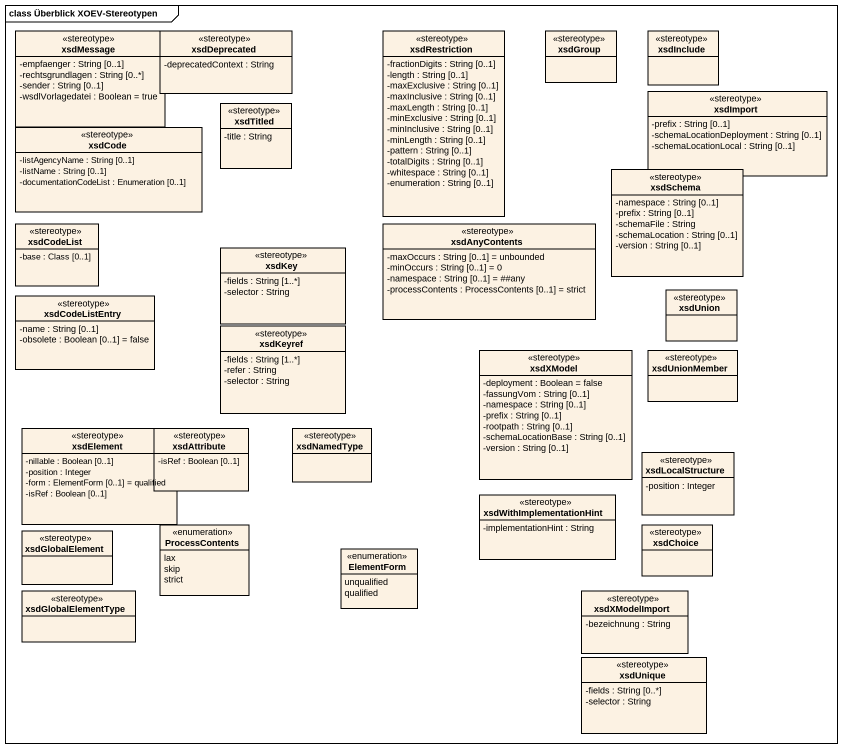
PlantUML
@startuml
mainframe class Überblick XOEV-Stereotypen
hide circle
hide empty members
skinparam classAttributeIconSize 0
class xsdMessage <<stereotype>> {
  -empfaenger : String [0..1]
  -rechtsgrundlagen : String [0..*]
  -sender : String [0..1]
  -wsdlVorlagedatei : Boolean = true
}
class xsdDeprecated <<stereotype>> {
  -deprecatedContext : String
}
class xsdRestriction <<stereotype>> {
  -fractionDigits : String [0..1]
  -length : String [0..1]
  -maxExclusive : String [0..1]
  -maxInclusive : String [0..1]
  -maxLength : String [0..1]
  -minExclusive : String [0..1]
  -minInclusive : String [0..1]
  -minLength : String [0..1]
  -pattern : String [0..1]
  -totalDigits : String [0..1]
  -whitespace : String [0..1]
  -enumeration : String [0..1]
}
class xsdGroup <<stereotype>>
class xsdInclude <<stereotype>>
class xsdImport <<stereotype>> {
  -prefix : String [0..1]
  -schemaLocationDeployment : String [0..1]
  -schemaLocationLocal : String [0..1]
}
class xsdCode <<stereotype>> {
  -listAgencyName : String [0..1]
  -listName : String [0..1]
  -documentationCodeList : Enumeration [0..1]
}
class xsdTitled <<stereotype>> {
  -title : String
}
class xsdSchema <<stereotype>> {
  -namespace : String [0..1]
  -prefix : String [0..1]
  -schemaFile : String
  -schemaLocation : String [0..1]
  -version : String [0..1]
}
class xsdCodeList <<stereotype>> {
  -base : Class [0..1]
}
class xsdKey <<stereotype>> {
  -fields : String [1..*]
  -selector : String
}
class xsdAnyContents <<stereotype>> {
  -maxOccurs : String [0..1] = unbounded
  -minOccurs : String [0..1] = 0
  -namespace : String [0..1] = ##any
  -processContents : ProcessContents [0..1] = strict
}
class xsdUnion <<stereotype>>
class xsdCodeListEntry <<stereotype>> {
  -name : String [0..1]
  -obsolete : Boolean [0..1] = false
}
class xsdKeyref <<stereotype>> {
  -fields : String [1..*]
  -refer : String
  -selector : String
}
class xsdXModel <<stereotype>> {
  -deployment : Boolean = false
  -fassungVom : String [0..1]
  -namespace : String [0..1]
  -prefix : String [0..1]
  -rootpath : String [0..1]
  -schemaLocationBase : String [0..1]
  -version : String [0..1]
}
class xsdUnionMember <<stereotype>>
class xsdElement <<stereotype>> {
  -nillable : Boolean [0..1]
  -position : Integer
  -form : ElementForm [0..1] = qualified
  -isRef : Boolean [0..1]
}
class xsdAttribute <<stereotype>> {
  -isRef : Boolean [0..1]
}
class xsdNamedType <<stereotype>>
class xsdLocalStructure <<stereotype>> {
  -position : Integer
}
class xsdWithImplementationHint <<stereotype>> {
  -implementationHint : String
}
class xsdGlobalElement <<stereotype>>
enum ProcessContents {
  lax
  skip
  strict
}
enum ElementForm {
  unqualified
  qualified
}
class xsdChoice <<stereotype>>
class xsdGlobalElementType <<stereotype>>
class xsdXModelImport <<stereotype>> {
  -bezeichnung : String
}
class xsdUnique <<stereotype>> {
  -fields : String [0..*]
  -selector : String
}
@enduml
